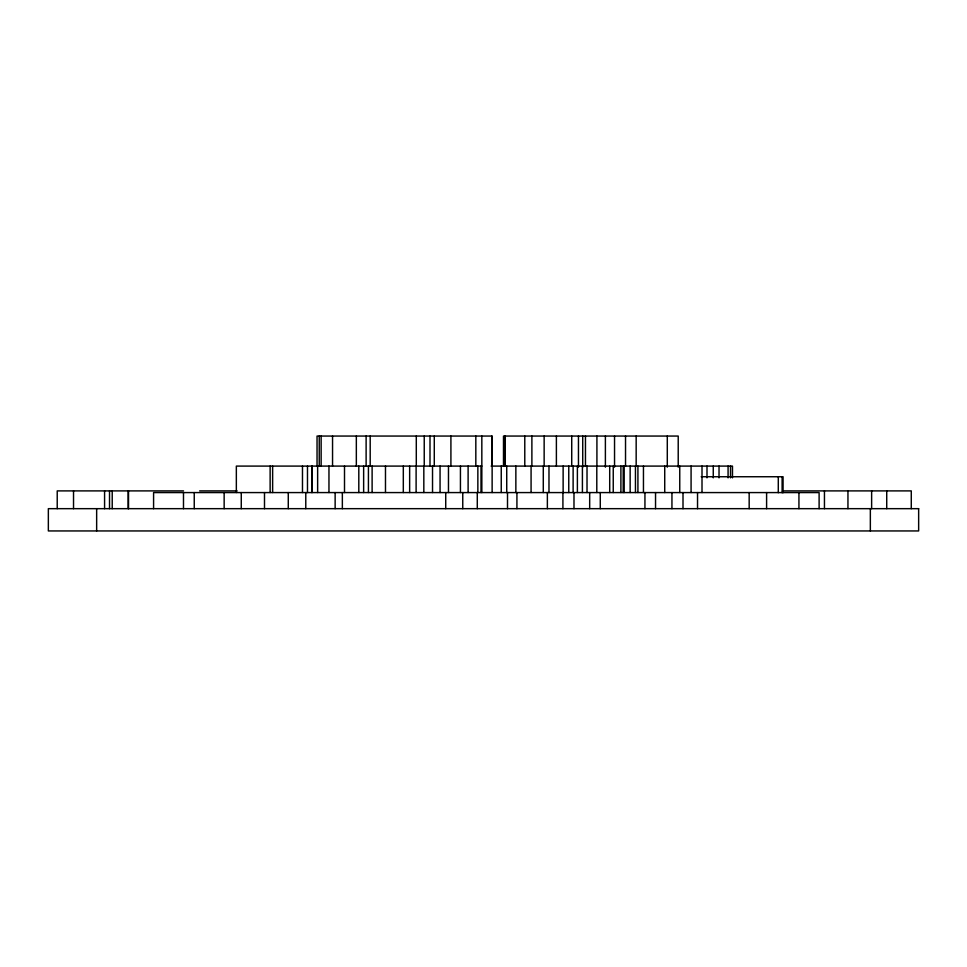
<?xml version="1.0" encoding="UTF-8"?>
<svg xmlns="http://www.w3.org/2000/svg" width="967" height="967" viewBox="0 0 967 967"><rect width="100%" height="100%" fill="white"/><g stroke="black" fill="none" stroke-linecap="round" stroke-linejoin="round"><path stroke-width="1.45" d="M481.832 466.094L236.347 466.094L236.347 492.517M491.127 466.094L732.478 466.094L732.478 477.843M701.196 476.743L783.065 476.743L783.065 492.699M183.525 490.898L57.222 490.898L57.222 508.666M199.649 490.898L237.12 490.898M783.113 490.898L911.277 490.898L911.277 508.666M886.727 490.898L886.727 508.666M871.63 490.898L871.63 508.666M870.348 508.666L870.348 530.943M847.95 490.898L847.95 508.666M824.452 490.898L824.452 508.666M819.109 508.666L819.109 492.578L153.584 492.578L153.584 508.666M798.935 492.578L798.935 508.666M782.122 476.743L782.122 492.699M778.29 476.743L778.29 492.699M766.601 492.578L766.601 508.666M749.171 492.578L749.171 508.666M730.52 466.094L730.52 477.843M728.078 466.094L728.078 477.843M719.025 466.094L719.025 477.843M713.259 466.094L713.259 477.843M706.998 466.094L706.998 477.843M702.006 466.094L702.006 492.517M697.533 492.578L697.533 508.666M691.079 466.094L691.079 492.517M683.004 492.578L683.004 508.666M679.753 466.094L679.753 492.517M678.218 467.17L678.218 436.057L503.493 436.057L503.493 466.094M671.944 492.578L671.944 508.666M667.29 436.057L667.29 467.17M664.728 466.094L664.728 492.517M655.541 492.578L655.541 508.666M644.941 492.578L644.941 508.666M643.454 466.094L643.454 492.517M637.918 466.094L637.918 492.517M636.165 436.057L636.165 466.191M635.452 466.094L635.452 492.517M630.146 466.094L630.146 492.517M625.528 436.057L625.528 466.191M624.186 466.094L624.186 492.517M623.207 466.094L623.207 492.517M620.899 466.094L620.899 492.517M614.541 436.057L614.541 467.17M613.247 466.094L613.247 492.517M609.706 466.094L609.706 492.517M605.39 436.057L605.39 467.17M600.277 492.578L600.277 508.666M596.917 436.057L596.917 466.094M596.796 466.094L596.796 492.517M589.677 492.578L589.677 508.666M587.017 466.094L587.017 492.517M585.458 436.057L585.458 466.094M582.726 436.057L582.726 467.17M582.412 466.094L582.412 492.517M578.459 436.057L578.459 467.17M577.384 466.094L577.384 492.517M573.987 492.578L573.987 508.666M573.117 466.094L573.117 492.517M571.727 436.057L571.727 466.094M568.765 466.094L568.765 492.517M563.132 466.094L563.132 492.517M562.915 492.578L562.915 508.666M556.388 436.057L556.388 466.094M548.978 466.094L548.978 492.517M547.37 492.578L547.37 508.666M544.143 436.057L544.143 466.094M543.285 466.094L543.285 492.517M531.886 436.057L531.886 466.094M531.076 466.094L531.076 492.517M524.779 436.057L524.779 466.094M516.922 492.578L516.922 508.666M515.858 466.094L515.858 492.517M507.506 492.578L507.506 508.666M506.732 466.094L506.732 492.517M505.112 436.057L505.112 466.094M504.907 436.057L504.907 466.094M501.244 466.094L501.244 492.517M492.13 492.517L492.13 436.057L317.043 436.057L317.043 466.094M491.816 436.057L491.816 466.094M481.832 436.057L481.832 492.517M481.01 466.094L481.01 492.517M477.855 466.094L477.855 492.517M477.287 492.578L477.287 508.666M475.824 436.057L475.824 466.094M468.113 466.094L468.113 492.517M462.758 492.578L462.758 508.666M460.437 466.094L460.437 492.517M450.912 436.057L450.912 466.094M448.47 466.094L448.47 492.517M445.727 492.578L445.727 508.666M440.058 466.094L440.058 492.517M434.28 436.057L434.28 466.094M432.527 466.094L432.527 492.517M430.001 436.057L430.001 466.094M424.235 436.057L424.235 466.094M423.824 466.094L423.824 492.517M416.293 436.057L416.293 466.094M416.112 466.094L416.112 492.517M409.645 466.094L409.645 492.517M403.312 466.094L403.312 492.517M385.482 466.094L385.482 492.517M372.114 466.094L372.114 492.517M370.192 436.057L370.192 466.094M368.427 466.094L368.427 492.517M366.118 436.057L366.118 466.191M363.64 466.094L363.64 492.517M358.805 466.094L358.805 492.517M356.339 436.057L356.339 466.191M344.506 466.094L344.506 492.517M342.354 492.578L342.354 508.666M335.138 492.578L335.138 508.666M332.551 436.057L332.551 466.094M328.961 466.094L328.961 492.517M321.141 436.057L321.141 466.094M319.231 436.057L319.231 466.094M317.635 466.094L317.635 492.517M312.027 466.094L312.027 492.517M311.858 466.094L311.858 492.517M307.482 466.094L307.482 492.517M305.777 492.578L305.777 508.666M302.478 466.094L302.478 492.517M288.275 492.578L288.275 508.666M272.634 466.094L272.634 492.517M270.131 466.094L270.131 492.517M264.499 492.578L264.499 508.666M241.266 492.578L241.266 508.666M224.151 492.578L224.151 508.666M194.246 492.578L194.246 508.666M183.488 492.578L183.488 508.666M128.526 490.898L128.526 508.666M128.176 490.898L128.176 508.666M112.22 490.898L112.22 508.666M109.525 490.898L109.525 508.666M104.581 490.898L104.581 508.666M96.652 508.666L96.652 530.943M73.528 490.898L73.528 508.666M918.65 508.666L48.35 508.666L48.35 530.943L918.65 530.943L918.65 508.666"/></g></svg>
